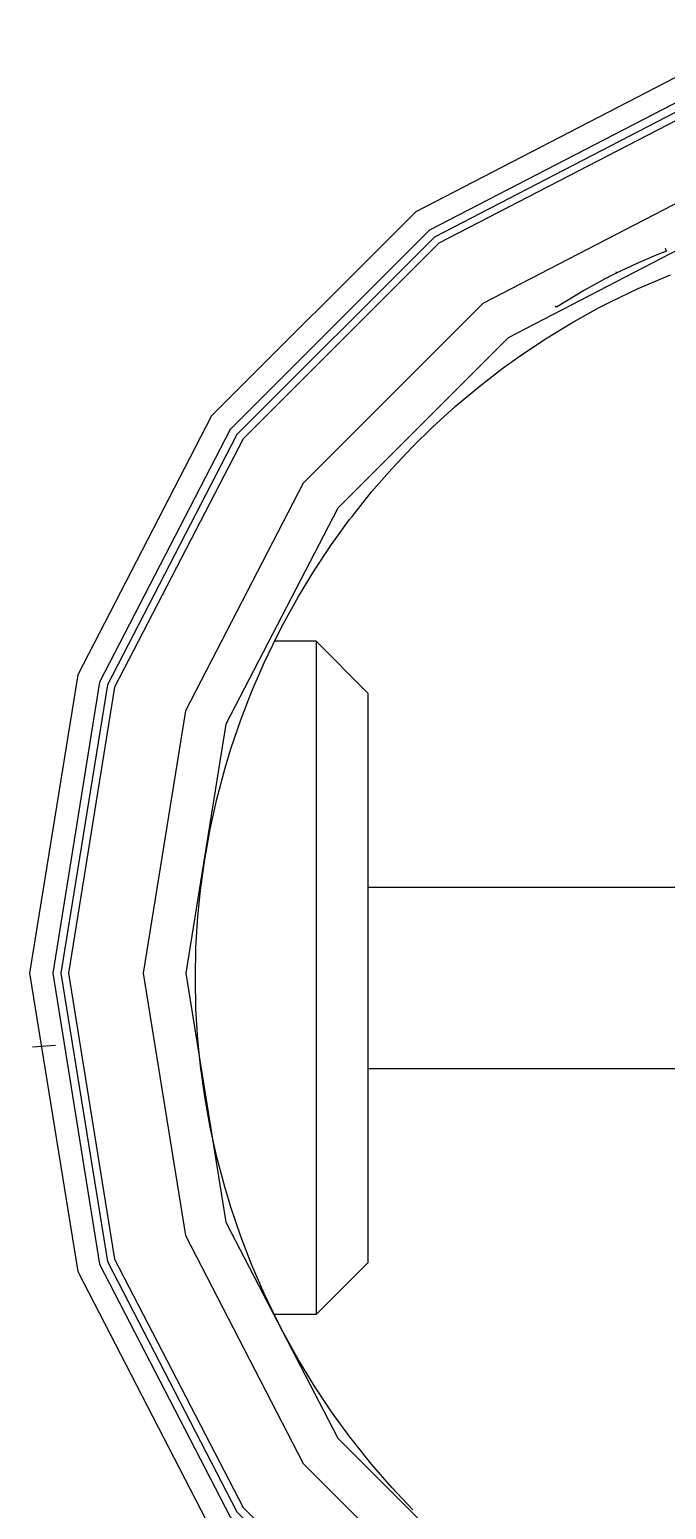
# Model space of a CAD drawing. Header units: millimetres. Extents: x -495897 to 1376592, y -28539 to 470976.
# Drawn here: x 181953 to 182752, y 209841 to 211698 of the extents above; entities that cross this region are included whole.
import ezdxf

# ---------------------------------------------------------------- set-up
doc = ezdxf.new("R2010")
doc.units = ezdxf.units.MM

msp = doc.modelspace()

# ---------------------------------------------------------------- linework, layer by layer
at = {"color": 0}
for p, q in [((182752.367, 211419.783), (182751.314, 211422.903)), ((182673.756, 211384.293), (182674.081, 211384.553)), ((182674.081, 211384.553), (182675.732, 211385.333)), ((182675.732, 211385.333), (182677.331, 211386.243)), ((182677.331, 211386.243), (182678.397, 211386.893)), ((182678.397, 211386.893), (182679.814, 211387.543)), ((182679.814, 211387.543), (182681.465, 211388.453)), ((182681.465, 211388.453), (182683.064, 211389.103)), ((182683.064, 211389.103), (182684.676, 211390.013)), ((182684.676, 211390.013), (182686.275, 211390.793)), ((182686.275, 211390.793), (182687.887, 211391.443)), ((182687.887, 211391.443), (182689.304, 211392.353)), ((182688.797, 211393.783), (182689.486, 211392.353)), ((182717.098, 211372.853), (182752.367, 211388.063)), ((182752.367, 211388.063), (182757.411, 211390.013)), ((182682.336, 211356.213), (182717.098, 211372.853)), ((182614.463, 211349.323), (182613.358, 211351.013)), ((182633.625, 211329.693), (182667.295, 211348.543)), ((182667.295, 211348.543), (182682.336, 211356.213)), ((182600.839, 211309.673), (182633.625, 211329.693)), ((182568.781, 211288.353), (182600.839, 211309.673)), ((182547.643, 211273.273), (182568.781, 211288.353)), ((182517.184, 211249.613), (182547.643, 211273.273)), ((182487.427, 211224.913), (182517.184, 211249.613)), ((182458.762, 211198.913), (182487.427, 211224.913)), ((182434.231, 211174.733), (182458.762, 211198.913)), ((182407.724, 211146.523), (182434.231, 211174.733)), ((182382.27, 211117.663), (182407.724, 211146.523)), ((182358.285, 211087.243), (182382.27, 211117.663)), ((182332.09, 211051.493), (182354.84, 211082.823)), ((182354.84, 211082.823), (182358.285, 211087.243)), ((182310.627, 211019.383), (182332.09, 211051.493)), ((182290.542, 210986.493), (182310.627, 211019.383)), ((182271.744, 210952.563), (182290.542, 210986.493)), ((182264.217, 210938.003), (182271.744, 210952.563)), ((182247.382, 210903.163), (182264.217, 210938.003)), ((182312.603, 210930.073), (182260.278, 210930.073)), ((182312.603, 210930.073), (182312.603, 210085.177)), ((182377.629, 210864.943), (182312.603, 210930.073)), ((182231.977, 210867.673), (182247.382, 210903.163)), ((182218.171, 210831.663), (182231.977, 210867.673)), ((182377.629, 210864.943), (182377.629, 210150.021)), ((182205.652, 210795.133), (182218.171, 210831.663)), ((182197.956, 210769.523), (182205.652, 210795.133)), ((182188.089, 210732.083), (182197.956, 210769.523)), ((182179.652, 210694.253), (182188.089, 210732.083)), ((182172.866, 210656.28), (182179.652, 210694.253)), ((182167.64, 210617.943), (182172.866, 210656.28)), ((182164.247, 210584.611), (182167.64, 210617.943)), ((182377.629, 210621.336), (183142.042, 210621.336)), ((182161.907, 210545.949), (182164.247, 210584.611)), ((182161.218, 210507.417), (182161.907, 210545.949)), ((182161.907, 210468.716), (182161.218, 210507.417)), ((182164.247, 210430.184), (182161.907, 210468.716)), ((181985.653, 210422.67), (181956.624, 210420.512)), ((182167.64, 210396.709), (182164.247, 210430.184)), ((182172.866, 210358.554), (182167.64, 210396.709)), ((182377.629, 210393.823), (183142.042, 210393.823)), ((182179.652, 210320.399), (182172.866, 210358.554)), ((182188.089, 210282.751), (182179.652, 210320.399)), ((182197.956, 210245.324), (182188.089, 210282.751)), ((182205.652, 210219.688), (182197.956, 210245.324)), ((182218.171, 210183.002), (182205.652, 210219.688)), ((182231.977, 210146.953), (182218.171, 210183.002)), ((182247.382, 210111.684), (182231.977, 210146.953)), ((182377.629, 210150.021), (182312.603, 210085.177)), ((182264.217, 210076.74), (182247.382, 210111.684)), ((182312.603, 210084.995), (182260.096, 210084.995)), ((182271.744, 210062.245), (182264.217, 210076.74)), ((182290.542, 210028.406), (182271.744, 210062.245)), ((182310.627, 209995.425), (182290.542, 210028.406)), ((182332.09, 209963.185), (182310.627, 209995.425)), ((182354.84, 209931.998), (182332.09, 209963.185)), ((182358.285, 209927.5), (182354.84, 209931.998)), ((182382.27, 209897.236), (182358.285, 209927.5)), ((182407.724, 209868.207), (182382.27, 209897.236)), ((182434.231, 209840.101), (182407.724, 209868.207))]:
    msp.add_line(p, q, dxfattribs=at)
for points in [[(183137.557, 211697.853), (182763.131, 211637.403), (182437.975, 211469.313), (182181.576, 211212.953), (182013.434, 210887.823), (181953.049, 210513.514)], [(183137.557, 211668.993), (182772.348, 211610.103), (182455.161, 211446.043), (182205.028, 211195.923), (182040.994, 210878.723), (181982.078, 210513.514)], [(183137.557, 211658.333), (182775.624, 211600.093), (182461.284, 211437.463), (182213.4, 211189.683), (182050.822, 210875.473), (181992.452, 210513.514)], [(183137.557, 211648.843), (182778.601, 211590.993), (182466.874, 211429.793), (182221.044, 211184.093), (182059.831, 210872.353), (182001.942, 210513.514)], [(183137.557, 211555.243), (182808.163, 211502.073), (182522.137, 211354.263), (182296.613, 211128.713), (182148.738, 210842.843), (182095.633, 210513.514)], [(183137.557, 211501.813), (182825.167, 211451.503), (182553.844, 211311.103), (182339.903, 211097.253), (182199.581, 210825.943), (182149.193, 210513.514)], [(182752.367, 211419.783), (182739.64, 211414.713), (182726.978, 211409.383), (182714.368, 211403.923), (182701.81, 211398.203), (182689.304, 211392.353)], [(182673.756, 211384.293), (182661.666, 211377.663), (182649.693, 211370.903), (182637.811, 211363.883), (182626.02, 211356.733), (182614.281, 211349.323)], [(181953.049, 210513.514), (182013.434, 210139.101), (182181.576, 209813.932), (182437.975, 209557.533), (182763.131, 209389.404), (183137.557, 209329.019)], [(181982.078, 210513.514), (182040.994, 210148.24), (182205.028, 209831.04), (182455.161, 209580.92), (182772.348, 209416.899), (183137.557, 209358.009)], [(181992.452, 210513.514), (182050.835, 210151.62), (182213.4, 209837.319), (182461.284, 209589.487), (182775.624, 209426.961), (183137.557, 209368.591)], [(182001.942, 210513.514), (182059.831, 210154.597), (182221.044, 209842.896), (182466.861, 209597.131), (182778.601, 209435.957), (183137.557, 209378.094)], [(182095.633, 210513.514), (182148.738, 210184.198), (182296.613, 209898.185), (182522.137, 209672.635), (182808.163, 209524.721), (183137.557, 209471.603)], [(182149.193, 210513.514), (182199.594, 210201.111), (182339.903, 209929.801), (182553.844, 209715.847), (182825.167, 209575.551), (183137.557, 209525.163)]]:
    msp.add_lwpolyline(points, dxfattribs=at)

doc.saveas('drawing.dxf')
